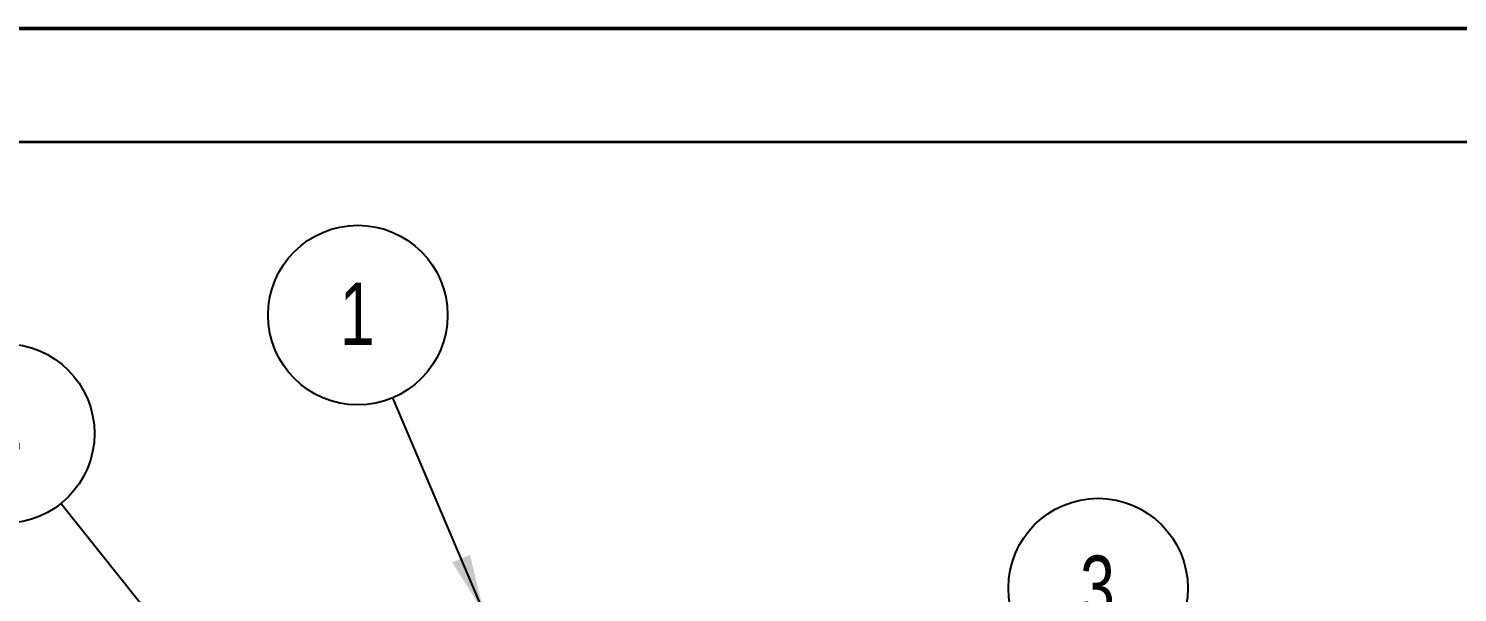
# Model space of a CAD drawing. Header units: millimetres. Extents: x 0 to 279, y 0 to 216.
# Drawn here: x 119.2 to 199.3, y 184.3 to 215.9 of the extents above; entities that cross this region are included whole.
import ezdxf

# ---------------------------------------------------------------- set-up
doc = ezdxf.new("R2010")
doc.units = ezdxf.units.MM
doc.layers.add('PAGE_BORDER', color=7, linetype='Continuous')
doc.layers.add('TITLE_BLOCK_BORDER', color=7, linetype='Continuous')
doc.styles.add('SLDTEXTSTYLE0', font='TXT', dxfattribs={"width": 0.75})
doc.dimstyles.new('SLDDIMSTYLE0', dxfattribs={"dimtxt": 0.18, "dimasz": 3.302, "dimexe": 0, "dimexo": 0.0625, "dimgap": 0, "dimtad": 0, "dimtih": 1, "dimtoh": 1, "dimdec": 0, "dimrnd": 1e-09, "dimzin": 0, "dimdsep": 46, "dimtxsty": 'Standard', "dimsah": 1, "dimcen": 0.09, "dimadec": 0, "dimazin": 0, "dimtfac": 3.302, "dimtdec": 0, "dimtofl": 0, "dimtmove": 0, "dimatfit": 3, "dimfxl": 1, "dimfrac": 2, "dimtolj": 1, "dimtzin": 0, "dimarcsym": 0})

# ---------------------------------------------------------------- blocks, each defined once
blk = doc.blocks.new('SW_NOTE_165')
at = {"layer": 'TITLE_BLOCK_BORDER', "color": 0}
blk.add_circle((4.192, 2.781), 5.031, dxfattribs=at)
at = {"layer": 'TITLE_BLOCK_BORDER', "color": 0, "insert": (4.157, 4.605), "char_height": 3.5, "attachment_point": 2, "style": 'SLDTEXTSTYLE0'}
blk.add_mtext('3', dxfattribs=at)
blk = doc.blocks.new('SW_NOTE_166')
at = {"layer": 'TITLE_BLOCK_BORDER', "color": 0}
blk.add_circle((-3.144, 3.927), 5.031, dxfattribs=at)
at = {"layer": 'TITLE_BLOCK_BORDER', "color": 0, "insert": (-3.179, 5.751), "char_height": 3.5, "attachment_point": 2, "style": 'SLDTEXTSTYLE0'}
blk.add_mtext('4', dxfattribs=at)
blk = doc.blocks.new('SW_NOTE_167')
at = {"layer": 'TITLE_BLOCK_BORDER', "color": 0}
blk.add_circle((-1.965, 4.631), 5.031, dxfattribs=at)
at = {"layer": 'TITLE_BLOCK_BORDER', "color": 0, "insert": (-2, 6.455), "char_height": 3.5, "attachment_point": 2, "style": 'SLDTEXTSTYLE0'}
blk.add_mtext('1', dxfattribs=at)

msp = doc.modelspace()

# ---------------------------------------------------------------- linework, layer by layer
at = {"color": 7, "linetype": 'Continuous', "lineweight": 50}
msp.add_line((0, 215.9), (279.4, 215.9), dxfattribs=at)
at = {"layer": 'PAGE_BORDER', "lineweight": 35}
msp.add_line((6.35, 209.55), (273.05, 209.55), dxfattribs=at)

# ---------------------------------------------------------------- block references
at = {"layer": 'TITLE_BLOCK_BORDER'}
for name, p in [('SW_NOTE_167', (139.591, 195.219)), ('SW_NOTE_166', (120.973, 189.286)), ('SW_NOTE_165', (174.942, 181.771))]:
    msp.add_blockref(name, p, dxfattribs=at)

# ---------------------------------------------------------------- leaders
for points in [[(144.704, 183.165), (139.591, 195.219)], [(129.285, 178.901), (120.973, 189.286)]]:
    msp.add_leader(points, dimstyle='SLDDIMSTYLE0', dxfattribs=at)

doc.saveas('drawing.dxf')
